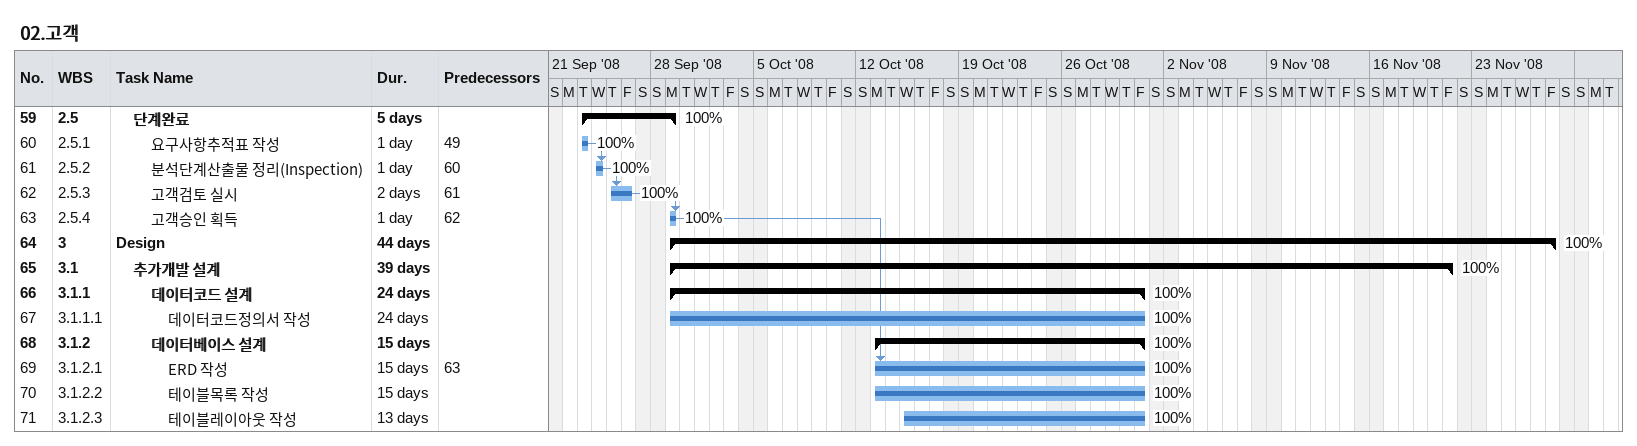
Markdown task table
02.고객

| ID | WBS | Task | Duration | Start | Finish | Predecessors | % complete |
|---|---|---|---|---|---|---|---|
| 59 | 2.5 | **단계완료** | 5d | 2008-09-23 | 2008-09-29 |  | 100 |
| 60 | 2.5.1 | 요구사항추적표 작성 | 1d | 2008-09-23 | 2008-09-23 | 49 | 100 |
| 61 | 2.5.2 | 분석단계산출물 정리(Inspection) | 1d | 2008-09-24 | 2008-09-24 | 60 | 100 |
| 62 | 2.5.3 | 고객검토 실시 | 2d | 2008-09-25 | 2008-09-26 | 61 | 100 |
| 63 | 2.5.4 | 고객승인 획득 | 1d | 2008-09-29 | 2008-09-29 | 62 | 100 |
| 64 | 3 | **Design** | 44d | 2008-09-29 | 2008-11-28 |  | 100 |
| 65 | 3.1 | **추가개발 설계** | 39d | 2008-09-29 | 2008-11-21 |  | 100 |
| 66 | 3.1.1 | **데이터코드 설계** | 24d | 2008-09-29 | 2008-10-31 |  | 100 |
| 67 | 3.1.1.1 | 데이터코드정의서 작성 | 24d | 2008-09-29 | 2008-10-31 |  | 100 |
| 68 | 3.1.2 | **데이터베이스 설계** | 15d | 2008-10-13 | 2008-10-31 |  | 100 |
| 69 | 3.1.2.1 | ERD 작성 | 15d | 2008-10-13 | 2008-10-31 | 63 | 100 |
| 70 | 3.1.2.2 | 테이블목록 작성 | 15d | 2008-10-13 | 2008-10-31 |  | 100 |
| 71 | 3.1.2.3 | 테이블레이아웃 작성 | 13d | 2008-10-15 | 2008-10-31 |  | 100 |
